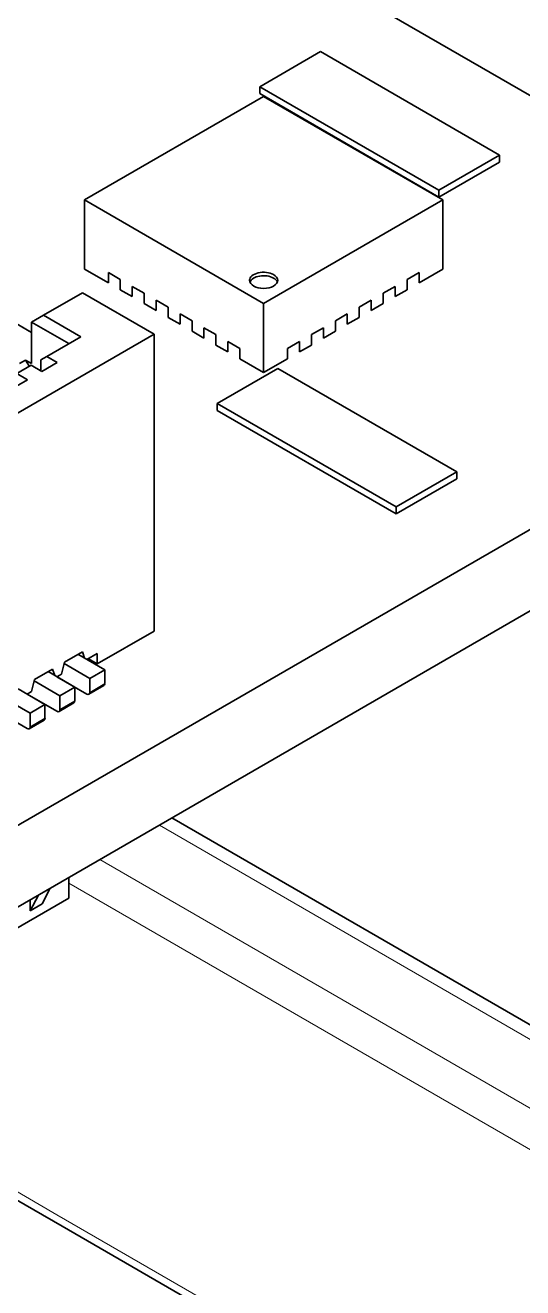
# Model space of a CAD drawing. Extents: x 487 to 800, y 314 to 605.
# Drawn here: x 744.19 to 750.08, y 518.77 to 533.7 of the extents above; entities that cross this region are included whole.
import ezdxf

# ---------------------------------------------------------------- set-up
doc = ezdxf.new("R2010")
doc.units = 0

msp = doc.modelspace()

# ---------------------------------------------------------------- linework, layer by layer
at = {"color": 7, "lineweight": 35, "ltscale": 0.359664}
msp.add_line((740.732, 538.315), (753.191, 531.122), dxfattribs=at)
at = {"color": 7, "lineweight": 35, "ltscale": 0.020754}
for p, q in [((747.683, 533.39), (746.964, 532.975)), ((747.179, 529.645), (746.46, 529.229))]:
    msp.add_line(p, q, dxfattribs=at)
at = {"color": 7, "lineweight": 35, "ltscale": 0.061173}
for p, q in [((749.802, 532.167), (747.683, 533.39)), ((749.298, 528.421), (747.179, 529.645))]:
    msp.add_line(p, q, dxfattribs=at)
at = {"color": 7, "lineweight": 35, "ltscale": 0.061171}
for p, q in [((746.964, 532.975), (749.083, 531.752)), ((749.083, 531.67), (746.964, 532.894)), ((746.46, 529.229), (748.579, 528.006)), ((748.579, 527.924), (746.46, 529.148))]:
    msp.add_line(p, q, dxfattribs=at)
at = {"color": 7, "lineweight": 35, "ltscale": 0.002042}
for p, q in [((746.964, 532.975), (746.964, 532.894)), ((749.802, 532.167), (749.802, 532.085)), ((749.083, 531.752), (749.083, 531.67)), ((744.123, 529.703), (744.193, 529.744)), ((746.46, 529.229), (746.46, 529.148)), ((748.579, 528.006), (748.579, 527.924))]:
    msp.add_line(p, q, dxfattribs=at)
at = {"color": 7, "lineweight": 35, "ltscale": 0.061236}
for p, q in [((747.011, 532.861), (744.89, 531.636)), ((744.89, 531.636), (747.011, 530.411))]:
    msp.add_line(p, q, dxfattribs=at)
at = {"color": 7, "lineweight": 35, "ltscale": 0.061237}
for p, q in [((749.133, 531.636), (747.011, 532.861)), ((747.011, 530.411), (749.133, 531.636))]:
    msp.add_line(p, q, dxfattribs=at)
at = {"color": 7, "lineweight": 35, "ltscale": 0.020755}
for p, q in [((749.083, 531.752), (749.802, 532.167)), ((749.802, 532.085), (749.083, 531.67)), ((748.579, 528.006), (749.298, 528.421))]:
    msp.add_line(p, q, dxfattribs=at)
at = {"color": 7, "lineweight": 35, "ltscale": 0.020413}
for p, q in [((744.89, 531.636), (744.89, 530.819)), ((749.133, 531.636), (749.133, 530.819)), ((747.011, 530.411), (747.011, 529.595))]:
    msp.add_line(p, q, dxfattribs=at)
at = {"color": 7, "lineweight": 35, "ltscale": 0.008164}
for p, q in [((744.89, 530.819), (745.173, 530.656)), ((748.85, 530.656), (749.133, 530.819))]:
    msp.add_line(p, q, dxfattribs=at)
at = {"color": 7, "lineweight": 35, "ltscale": 0.004082}
for p, q in [((745.314, 530.697), (745.173, 530.779)), ((745.314, 530.697), (745.173, 530.779)), ((748.85, 530.779), (748.708, 530.697)), ((748.85, 530.779), (748.708, 530.697)), ((745.88, 530.37), (745.739, 530.452)), ((745.88, 530.37), (745.739, 530.452)), ((748.284, 530.452), (748.143, 530.37)), ((748.284, 530.452), (748.143, 530.37)), ((744.406, 530.275), (744.264, 530.193)), ((746.446, 530.044), (746.304, 530.125)), ((746.446, 530.044), (746.304, 530.125)), ((747.719, 530.125), (747.577, 530.044)), ((747.719, 530.125), (747.577, 530.044)), ((744.954, 525.814), (744.954, 525.978)), ((744.6, 525.61), (744.6, 525.774)), ((744.777, 525.712), (744.777, 525.876))]:
    msp.add_line(p, q, dxfattribs=at)
at = {"color": 7, "lineweight": 35, "ltscale": 0.003061}
for p, q in [((745.173, 530.656), (745.173, 530.779)), ((745.173, 530.779), (745.173, 530.656)), ((748.85, 530.656), (748.85, 530.779)), ((748.85, 530.779), (748.85, 530.656)), ((745.597, 530.411), (745.597, 530.534)), ((745.597, 530.534), (745.597, 530.411)), ((745.739, 530.33), (745.739, 530.452)), ((745.739, 530.452), (745.739, 530.33)), ((748.284, 530.33), (748.284, 530.452)), ((748.284, 530.452), (748.284, 530.33)), ((748.426, 530.411), (748.426, 530.534)), ((748.426, 530.534), (748.426, 530.411)), ((746.163, 530.085), (746.163, 530.207)), ((746.163, 530.207), (746.163, 530.085)), ((746.304, 530.003), (746.304, 530.125)), ((746.304, 530.125), (746.304, 530.003)), ((747.719, 530.003), (747.719, 530.125)), ((747.719, 530.125), (747.719, 530.003)), ((747.86, 530.085), (747.86, 530.207)), ((747.86, 530.207), (747.86, 530.085)), ((746.729, 529.758), (746.729, 529.88)), ((746.729, 529.88), (746.729, 529.758)), ((747.294, 529.758), (747.294, 529.88)), ((747.294, 529.88), (747.294, 529.758))]:
    msp.add_line(p, q, dxfattribs=at)
at = {"color": 7, "lineweight": 35, "ltscale": 0.003062}
for p, q in [((745.314, 530.575), (745.314, 530.697)), ((745.314, 530.697), (745.314, 530.575)), ((748.708, 530.575), (748.708, 530.697)), ((748.708, 530.697), (748.708, 530.575)), ((745.456, 530.493), (745.456, 530.615)), ((745.456, 530.615), (745.456, 530.493)), ((748.567, 530.493), (748.567, 530.615)), ((748.567, 530.615), (748.567, 530.493)), ((745.88, 530.248), (745.88, 530.37)), ((745.88, 530.37), (745.88, 530.248)), ((746.021, 530.166), (746.021, 530.289)), ((746.021, 530.289), (746.021, 530.166)), ((748.001, 530.166), (748.001, 530.289)), ((748.001, 530.289), (748.001, 530.166)), ((748.143, 530.248), (748.143, 530.37)), ((748.143, 530.37), (748.143, 530.248)), ((744.264, 530.07), (744.158, 530.132)), ((746.446, 529.921), (746.446, 530.044)), ((746.446, 530.044), (746.446, 529.921)), ((746.587, 529.84), (746.587, 529.962)), ((746.587, 529.962), (746.587, 529.84)), ((747.436, 529.84), (747.436, 529.962)), ((747.436, 529.962), (747.436, 529.84)), ((747.577, 529.921), (747.577, 530.044)), ((747.577, 530.044), (747.577, 529.921)), ((745.042, 526.151), (744.936, 526.212)), ((745.042, 526.151), (745.042, 526.274))]:
    msp.add_line(p, q, dxfattribs=at)
at = {"color": 7, "lineweight": 35, "ltscale": 0.004083}
for p, q in [((745.314, 530.575), (745.456, 530.493)), ((745.597, 530.534), (745.456, 530.615)), ((745.597, 530.534), (745.456, 530.615)), ((748.567, 530.615), (748.426, 530.534)), ((748.567, 530.615), (748.426, 530.534)), ((748.567, 530.493), (748.708, 530.575)), ((745.597, 530.411), (745.739, 530.33)), ((748.284, 530.33), (748.426, 530.411)), ((745.88, 530.248), (746.021, 530.166)), ((746.163, 530.207), (746.021, 530.289)), ((746.163, 530.207), (746.021, 530.289)), ((748.001, 530.289), (747.86, 530.207)), ((748.001, 530.289), (747.86, 530.207)), ((748.001, 530.166), (748.143, 530.248)), ((746.163, 530.085), (746.304, 530.003)), ((746.729, 529.88), (746.587, 529.962)), ((746.729, 529.88), (746.587, 529.962)), ((747.436, 529.962), (747.294, 529.88)), ((747.436, 529.962), (747.294, 529.88)), ((747.719, 530.003), (747.86, 530.085)), ((746.446, 529.921), (746.587, 529.84)), ((747.436, 529.84), (747.577, 529.921)), ((745.13, 525.917), (745.13, 526.08)), ((744.423, 525.508), (744.423, 525.672)), ((744.246, 525.406), (744.246, 525.57)), ((744.247, 523.232), (744.388, 523.314)), ((744.247, 523.232), (744.388, 523.314))]:
    msp.add_line(p, q, dxfattribs=at)
at = {"color": 7, "lineweight": 35, "ltscale": 0.013269}
msp.add_line((744.406, 530.275), (744.865, 530.54), dxfattribs=at)
at = {"color": 7, "lineweight": 35, "ltscale": 0.024494}
msp.add_line((744.865, 530.54), (745.714, 530.05), dxfattribs=at)
at = {"color": 7, "lineweight": 35, "ltscale": 0.009185}
for p, q in [((743.946, 530.254), (744.264, 530.07)), ((745.13, 526.08), (744.812, 526.264)), ((744.777, 525.876), (744.459, 526.059))]:
    msp.add_line(p, q, dxfattribs=at)
at = {"color": 7, "lineweight": 35, "ltscale": 0.012758}
for p, q in [((744.847, 530.019), (744.406, 530.275)), ((744.706, 529.938), (744.264, 530.193))]:
    msp.add_line(p, q, dxfattribs=at)
at = {"color": 7, "lineweight": 35, "ltscale": 0.012248}
msp.add_line((744.264, 529.703), (744.264, 530.193), dxfattribs=at)
at = {"color": 7, "lineweight": 35, "ltscale": 0.22862}
msp.add_line((745.714, 530.05), (737.794, 525.478), dxfattribs=at)
at = {"color": 7, "lineweight": 35, "ltscale": 0.011636}
msp.add_line((744.444, 529.787), (744.847, 530.019), dxfattribs=at)
at = {"color": 7, "lineweight": 35, "ltscale": 0.087775}
msp.add_line((745.714, 530.05), (745.714, 526.539), dxfattribs=at)
at = {"color": 7, "lineweight": 35, "ltscale": 0.004898}
msp.add_line((744.091, 529.583), (744.261, 529.681), dxfattribs=at)
at = {"color": 7, "lineweight": 35, "ltscale": 0.002041}
for p, q in [((744.193, 529.744), (744.264, 529.703)), ((744.444, 529.787), (744.374, 529.746))]:
    msp.add_line(p, q, dxfattribs=at)
at = {"color": 7, "lineweight": 35, "ltscale": 0.002209}
msp.add_line((744.193, 529.744), (744.238, 529.667), dxfattribs=at)
at = {"color": 7, "lineweight": 35, "ltscale": 0.003573}
for p, q in [((744.261, 529.681), (744.384, 529.609)), ((744.568, 529.715), (744.444, 529.787))]:
    msp.add_line(p, q, dxfattribs=at)
at = {"color": 7, "lineweight": 35, "ltscale": 0.003265}
msp.add_line((744.374, 529.615), (744.374, 529.746), dxfattribs=at)
at = {"color": 7, "lineweight": 35, "ltscale": 0.005307}
for p, q in [((744.384, 529.609), (744.568, 529.715)), ((744.031, 529.405), (744.215, 529.511))]:
    msp.add_line(p, q, dxfattribs=at)
at = {"color": 7, "lineweight": 35, "ltscale": 0.008165}
msp.add_line((746.729, 529.758), (747.011, 529.595), dxfattribs=at)
at = {"color": 7, "lineweight": 35, "ltscale": 0.008167}
msp.add_line((747.011, 529.595), (747.294, 529.758), dxfattribs=at)
at = {"color": 7, "lineweight": 35, "ltscale": 0.003572}
for p, q in [((744.215, 529.511), (744.091, 529.583)), ((745.042, 526.274), (744.918, 526.202))]:
    msp.add_line(p, q, dxfattribs=at)
at = {"color": 7, "lineweight": 35}
for p, q in [((753.191, 529.489), (732.685, 517.649)), ((753.191, 528.525), (732.685, 516.686))]:
    msp.add_line(p, q, dxfattribs=at)
at = {"color": 7, "lineweight": 35, "ltscale": 0.020756}
msp.add_line((749.298, 528.339), (748.579, 527.924), dxfattribs=at)
at = {"color": 7, "lineweight": 35, "ltscale": 0.00204}
msp.add_line((749.298, 528.421), (749.298, 528.339), dxfattribs=at)
at = {"color": 7, "lineweight": 35, "ltscale": 0.019392}
msp.add_line((745.714, 526.539), (745.042, 526.151), dxfattribs=at)
at = {"color": 7, "lineweight": 35, "ltscale": 0.006124}
msp.add_line((744.865, 526.294), (744.653, 526.172), dxfattribs=at)
at = {"color": 7, "lineweight": 35, "ltscale": 0.002025}
for p, q in [((744.865, 526.294), (744.892, 526.218)), ((744.512, 526.09), (744.538, 526.013))]:
    msp.add_line(p, q, dxfattribs=at)
at = {"color": 7, "lineweight": 35, "ltscale": 0.006125}
msp.add_line((744.512, 526.09), (744.299, 525.968), dxfattribs=at)
at = {"color": 7, "lineweight": 35, "ltscale": 0.00368}
for p, q in [((744.618, 526.029), (744.653, 526.172)), ((744.264, 525.825), (744.299, 525.968))]:
    msp.add_line(p, q, dxfattribs=at)
at = {"color": 7, "lineweight": 35, "ltscale": 0.008803}
for p, q in [((744.954, 525.978), (744.649, 526.154)), ((744.6, 525.774), (744.295, 525.95))]:
    msp.add_line(p, q, dxfattribs=at)
at = {"color": 7, "lineweight": 35, "ltscale": 0.005103}
for p, q in [((745.13, 526.08), (744.954, 525.978)), ((744.777, 525.876), (744.6, 525.774)), ((745.12, 525.894), (744.943, 525.792)), ((744.423, 525.672), (744.246, 525.57)), ((744.413, 525.485), (744.236, 525.383))]:
    msp.add_line(p, q, dxfattribs=at)
at = {"color": 7, "lineweight": 35, "ltscale": 0.001531}
for p, q in [((744.618, 526.029), (744.565, 525.998)), ((744.264, 525.825), (744.211, 525.794))]:
    msp.add_line(p, q, dxfattribs=at)
at = {"color": 7, "lineweight": 35, "ltscale": 0.010207}
msp.add_line((744.565, 525.998), (744.918, 525.794), dxfattribs=at)
at = {"color": 7, "lineweight": 13, "ltscale": 0.005103}
for p, q in [((745.13, 525.917), (744.954, 525.814)), ((744.777, 525.712), (744.6, 525.61)), ((744.423, 525.508), (744.246, 525.406))]:
    msp.add_line(p, q, dxfattribs=at)
at = {"color": 7, "lineweight": 35, "ltscale": 0.009186}
msp.add_line((744.423, 525.672), (744.105, 525.855), dxfattribs=at)
at = {"color": 7, "lineweight": 35, "ltscale": 0.010206}
msp.add_line((744.211, 525.794), (744.565, 525.59), dxfattribs=at)
at = {"color": 7, "lineweight": 35, "ltscale": 0.008804}
msp.add_line((744.246, 525.57), (743.941, 525.746), dxfattribs=at)
at = {"color": 7, "lineweight": 35, "ltscale": 0.005104}
msp.add_line((744.766, 525.69), (744.59, 525.587), dxfattribs=at)
at = {"color": 7, "lineweight": 35, "ltscale": 0.010205}
msp.add_line((743.858, 525.59), (744.211, 525.386), dxfattribs=at)
at = {"color": 7, "lineweight": 35, "ltscale": 0.366013}
msp.add_line((745.924, 524.329), (758.603, 517.009), dxfattribs=at)
at = {"color": 7, "lineweight": 13, "ltscale": 0.363024}
msp.add_line((758.353, 516.984), (745.778, 524.245), dxfattribs=at)
at = {"color": 7, "lineweight": 13, "ltscale": 0.287497}
msp.add_line((755.03, 518.087), (745.071, 523.837), dxfattribs=at)
at = {"color": 7, "lineweight": 35, "ltscale": 0.006134}
msp.add_line((744.706, 523.381), (744.706, 523.626), dxfattribs=at)
msp.add_line((744.706, 523.381), (744.706, 523.626), dxfattribs=at)
at = {"color": 7, "lineweight": 13, "ltscale": 0.291899}
msp.add_line((754.818, 517.719), (744.706, 523.557), dxfattribs=at)
at = {"color": 7, "lineweight": 35, "ltscale": 0.19596}
msp.add_line((737.918, 519.462), (744.706, 523.381), dxfattribs=at)
msp.add_line((737.918, 519.462), (744.706, 523.381), dxfattribs=at)
at = {"color": 7, "lineweight": 35, "ltscale": 0.00525}
msp.add_line((744.345, 523.418), (744.247, 523.232), dxfattribs=at)
msp.add_line((744.345, 523.418), (744.247, 523.232), dxfattribs=at)
at = {"color": 7, "lineweight": 35, "ltscale": 0.005249}
msp.add_line((744.486, 523.499), (744.388, 523.314), dxfattribs=at)
msp.add_line((744.486, 523.499), (744.388, 523.314), dxfattribs=at)
at = {"color": 7, "lineweight": 35, "ltscale": 0.003218}
msp.add_line((744.247, 523.361), (744.247, 523.232), dxfattribs=at)
msp.add_line((744.247, 523.361), (744.247, 523.232), dxfattribs=at)
at = {"color": 7, "lineweight": 13, "ltscale": 0.091529}
msp.add_line((744.565, 519.638), (741.394, 521.469), dxfattribs=at)
at = {"color": 7, "lineweight": 35, "ltscale": 0.095858}
msp.add_line((744.627, 519.501), (741.306, 521.418), dxfattribs=at)
at = {"color": 7, "lineweight": 13, "ltscale": 0.132681}
msp.add_line((744.565, 519.638), (749.161, 516.984), dxfattribs=at)
at = {"color": 7, "lineweight": 35, "ltscale": 0.132682}
msp.add_line((744.627, 519.501), (749.223, 516.847), dxfattribs=at)
at = {"color": 7, "lineweight": 35}
for centre, major_axis, start_param, end_param in [((747.011, 530.686), (0.166, 0), 0.785398, 3.141593), ((747.011, 530.645), (0.166, 0), 0.785398, 2.927738), ((747.011, 530.686), (0.166, 0), 0, 0.785398), ((747.011, 530.645), (0.166, 0), 0.213856, 0.785398), ((747.011, 530.686), (0.166, 0), 3.141593, 6.283185), ((745.095, 525.937), (0.025, -0.0433), 6.283185, 7.068583), ((744.918, 525.835), (-0.025, 0.0433), 2.356194, 3.141593), ((744.918, 525.835), (-0.025, 0.0433), 3.141593, 3.926991), ((744.741, 525.733), (0.025, -0.0433), 6.283185, 7.068583), ((744.388, 525.529), (0.025, -0.0433), 6.283185, 7.068583), ((744.565, 525.631), (-0.025, 0.0433), 2.356194, 3.141593), ((744.565, 525.631), (-0.025, 0.0433), 3.141593, 3.926991), ((744.211, 525.427), (-0.025, 0.0433), 2.356194, 3.141593), ((744.211, 525.427), (-0.025, 0.0433), 3.141593, 3.926991)]:
    msp.add_ellipse(centre, major_axis=major_axis, ratio=0.57735, start_param=start_param, end_param=end_param, dxfattribs=at)

doc.saveas('drawing.dxf')
